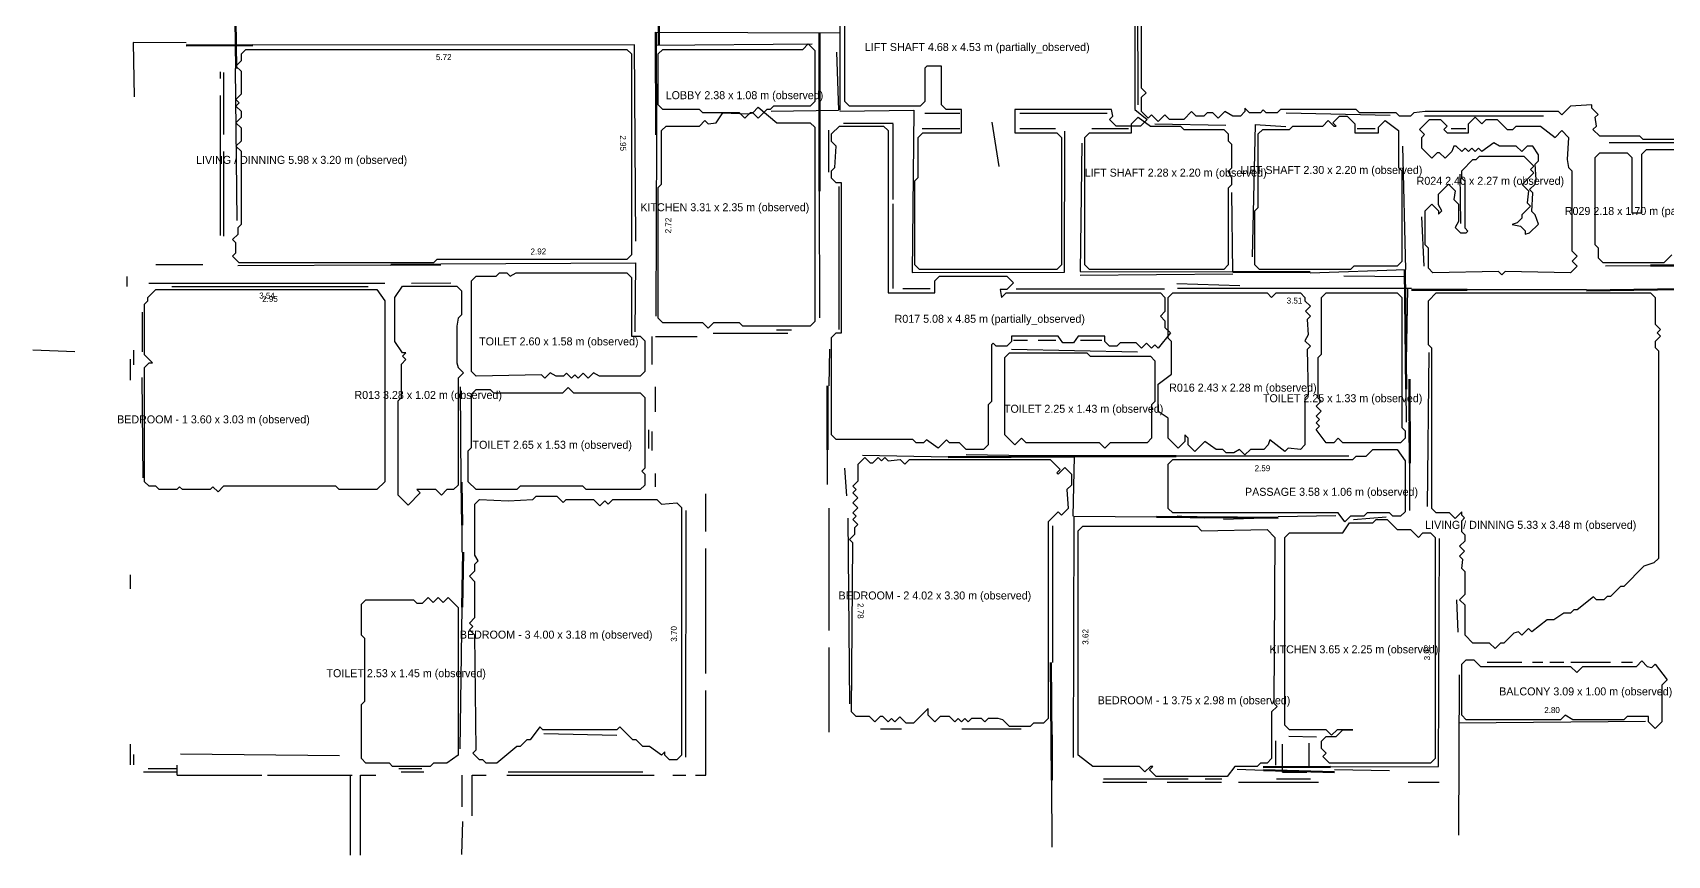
# Model space of a CAD drawing. Header units: metres. Extents: x -20.9 to 16.4, y -13.9 to 13.6.
# Drawn here: x -20.9 to 3.61, y -13.86 to -1.52 of the extents above; entities that cross this region are included whole.
import ezdxf
from ezdxf.enums import TextEntityAlignment as Align

# ---------------------------------------------------------------- set-up
doc = ezdxf.new("R2010")
doc.units = ezdxf.units.M
doc.linetypes.add('DASHED', pattern=[1.524, 1.27, -0.254])
for name, color, linetype in [('A-ANNO-DIM', 2, 'CONTINUOUS'), ('A-ANNO-TEXT', 3, 'CONTINUOUS'), ('A-OPENING-OBSERVED', 30, 'CONTINUOUS'), ('A-ROOM', 5, 'CONTINUOUS'), ('A-WALL-MODEL-DERIVED', 8, 'DASHED'), ('A-WALL-OBSERVED', 7, 'CONTINUOUS')]:
    doc.layers.add(name, color=color, linetype=linetype)

msp = doc.modelspace()

# ---------------------------------------------------------------- linework, layer by layer
at = {"layer": 'A-OPENING-OBSERVED', "lineweight": 50}
for p, q in [((-11.524, -0.15), (-11.513, -1.717)), ((-17.871, -0.572), (-17.851, -2.06)), ((-17.599, -1.713), (-18.599, -1.714)), ((-11.555, -1.515), (-11.552, -3.054)), ((-9.102, -3.898), (-9.104, -1.524)), ((-15.529, -5.003), (-14.78, -5)), ((-2.904, -5.11), (-1.746, -5.115)), ((-0.305, -6.869), (-0.328, -5.073)), ((3.359, -5.016), (5.194, -5.012)), ((0.607, -5.378), (-0.226, -5.377)), ((4.899, -5.354), (2.401, -5.389)), ((-8.981, -7.776), (-8.982, -6.819)), ((-0.253, -7.976), (-0.256, -6.717)), ((-0.253, -7.976), (-0.255, -7.362)), ((-5.286, -7.878), (-7.173, -7.888)), ((-3.757, -7.872), (-6.264, -7.871)), ((-5.286, -7.878), (-6.264, -7.883)), ((-14.464, -8.908), (-14.47, -8.262)), ((-4.051, -8.783), (-3.046, -8.791)), ((-4.051, -8.783), (-2.225, -8.798)), ((-14.461, -10.135), (-14.449, -9.312)), ((-5.621, -12.732), (-5.632, -10.965)), ((-2.448, -12.534), (-1.439, -12.531)), ((-2.447, -12.579), (-1.379, -12.61))]:
    msp.add_line(p, q, dxfattribs=at)
at = {"layer": 'A-ROOM'}
for points in [[(-4.373, -0.843), (-4.373, -2.674), (-4.192, -2.824), (-4.292, -2.924), (-4.654, -2.924), (-4.754, -2.824), (-4.704, -2.774), (-4.723, -2.674), (-6.173, -2.674), (-6.173, -3.024), (-5.542, -3.024), (-5.473, -3.093), (-5.473, -5.005), (-5.542, -5.074), (-7.604, -5.074), (-7.673, -5.005), (-7.673, -3.743), (-7.623, -3.693), (-7.623, -3.093), (-7.554, -3.024), (-6.973, -3.024), (-6.973, -2.674), (-7.204, -2.674), (-7.273, -2.605), (-7.273, -2.024), (-7.492, -2.024), (-7.523, -2.055), (-7.523, -2.555), (-7.592, -2.624), (-8.654, -2.624), (-8.723, -2.555), (-8.723, -0.543)], [(3.958, -3.124), (3.246, -3.124), (3.196, -3.074), (2.596, -3.074), (2.496, -2.974), (2.546, -2.924), (2.527, -2.793), (2.571, -2.749), (2.477, -2.655), (2.477, -2.605), (2.158, -2.624), (2.027, -2.755), (1.977, -2.705), (-0.023, -2.705), (-0.192, -2.724), (-0.242, -2.774), (-0.404, -2.774), (-0.454, -2.724), (-1.004, -2.724), (-1.054, -2.674), (-2.192, -2.674), (-2.242, -2.724), (-2.404, -2.724), (-2.448, -2.68), (-2.492, -2.724), (-2.654, -2.724), (-2.723, -2.655), (-2.723, -2.705), (-2.792, -2.774), (-2.904, -2.774), (-3.023, -2.705), (-3.123, -2.805), (-3.204, -2.724), (-3.292, -2.724), (-3.342, -2.774), (-3.454, -2.774), (-3.523, -2.705), (-3.642, -2.824), (-3.854, -2.824), (-3.923, -2.755), (-4.023, -2.855), (-4.123, -2.755), (-4.173, -2.805), (-4.273, -2.705), (-4.273, -2.493), (-4.204, -2.424), (-4.204, -2.424), (-4.273, -2.355), (-4.273, -0.893)], [(3.677, -4.855), (3.558, -4.974), (2.646, -4.974), (2.577, -4.905), (2.577, -4.755), (2.527, -4.705), (2.527, -4.705), (2.527, -3.393), (2.596, -3.324), (3.008, -3.324), (3.077, -3.393), (3.077, -4.224), (3.227, -4.224), (3.227, -3.343), (3.296, -3.274), (4.008, -3.274)]]:
    msp.add_lwpolyline(points, dxfattribs=at)
for points in [[(-10.304, -2.724), (-10.854, -2.724), (-10.904, -2.674), (-11.454, -2.674), (-11.523, -2.605), (-11.523, -1.843), (-11.454, -1.774), (-9.354, -1.774), (-9.273, -1.693), (-9.173, -1.793), (-9.173, -2.555), (-9.242, -2.624), (-9.792, -2.624), (-9.842, -2.674), (-9.892, -2.674), (-10.023, -2.805), (-10.104, -2.724), (-10.142, -2.724), (-10.223, -2.805), (-10.304, -2.724)], [(-17.904, -4.874), (-17.854, -4.824), (-17.854, -4.674), (-17.904, -4.624), (-17.823, -4.543), (-17.823, -4.443), (-17.773, -4.393), (-17.773, -3.305), (-17.854, -3.224), (-17.773, -3.143), (-17.773, -2.955), (-17.854, -2.874), (-17.773, -2.793), (-17.773, -2.705), (-17.854, -2.624), (-17.804, -2.574), (-17.854, -2.524), (-17.773, -2.443), (-17.773, -2.105), (-17.854, -2.024), (-17.773, -1.943), (-17.773, -1.843), (-17.704, -1.774), (-11.992, -1.774), (-11.923, -1.843), (-11.923, -4.855), (-11.992, -4.924), (-14.842, -4.924), (-14.892, -4.974), (-17.804, -4.974), (-17.904, -4.874)], [(-10.773, -5.955), (-10.854, -5.874), (-11.454, -5.874), (-11.523, -5.805), (-11.523, -3.843), (-11.473, -3.793), (-11.473, -2.993), (-11.404, -2.924), (-10.904, -2.924), (-10.823, -2.843), (-10.773, -2.893), (-10.654, -2.874), (-10.554, -2.724), (-10.173, -2.743), (-10.104, -2.724), (-10.023, -2.643), (-9.742, -2.874), (-9.242, -2.874), (-9.173, -2.943), (-9.173, -5.855), (-9.242, -5.924), (-10.254, -5.924), (-10.304, -5.874), (-10.692, -5.874), (-10.773, -5.955)], [(-8.854, -3.224), (-8.923, -3.155), (-8.923, -3.043), (-8.804, -2.924), (-8.142, -2.924), (-8.073, -2.993), (-8.073, -5.424), (-7.373, -5.424), (-7.373, -5.243), (-7.304, -5.174), (-6.292, -5.174), (-6.192, -5.274), (-6.292, -5.374), (-6.392, -5.374), (-6.373, -5.493), (-6.304, -5.424), (-3.992, -5.424), (-3.923, -5.493), (-3.923, -5.705), (-3.992, -5.774), (-3.923, -5.843), (-3.923, -5.943), (-3.842, -6.024), (-4.023, -6.255), (-4.073, -6.205), (-4.123, -6.255), (-4.198, -6.18), (-4.273, -6.255), (-4.354, -6.174), (-4.592, -6.174), (-4.642, -6.224), (-4.754, -6.224), (-4.823, -6.155), (-4.823, -6.074), (-5.223, -6.074), (-5.292, -6.174), (-5.454, -6.174), (-5.523, -6.074), (-6.223, -6.074), (-6.223, -6.155), (-6.292, -6.224), (-6.454, -6.224), (-6.498, -6.18), (-6.523, -6.205), (-6.523, -7.055), (-6.573, -7.105), (-6.573, -7.705), (-6.642, -7.774), (-6.904, -7.774), (-7.004, -7.674), (-7.154, -7.674), (-7.198, -7.63), (-7.323, -7.755), (-7.498, -7.63), (-7.542, -7.674), (-7.654, -7.674), (-7.704, -7.624), (-8.854, -7.624), (-8.923, -7.555), (-8.923, -6.093), (-8.854, -6.024), (-8.773, -6.024), (-8.773, -3.774), (-8.854, -3.774), (-8.923, -3.705), (-8.923, -3.593), (-8.873, -3.543), (-8.854, -3.224)], [(-5.123, -5.005), (-5.123, -3.093), (-5.054, -3.024), (-4.423, -3.024), (-4.423, -2.893), (-4.323, -2.793), (-4.142, -2.924), (-3.692, -2.924), (-3.642, -2.974), (-3.042, -2.974), (-2.973, -3.043), (-2.973, -3.143), (-2.923, -3.193), (-2.923, -3.555), (-2.973, -3.605), (-2.923, -3.693), (-2.923, -3.805), (-2.973, -3.855), (-2.973, -5.005), (-3.042, -5.074), (-5.054, -5.074), (-5.123, -5.005)], [(-2.573, -5.005), (-2.573, -4.193), (-2.523, -4.143), (-2.523, -3.043), (-2.454, -2.974), (-2.054, -2.974), (-2.004, -2.924), (-1.554, -2.924), (-1.473, -2.843), (-1.392, -2.924), (-1.354, -2.924), (-1.404, -2.874), (-1.304, -2.774), (-1.192, -2.774), (-1.073, -2.893), (-1.073, -3.024), (-0.723, -3.024), (-0.723, -2.943), (-0.623, -2.843), (-0.423, -2.993), (-0.423, -3.543), (-0.373, -3.593), (-0.373, -4.955), (-0.442, -5.024), (-1.092, -5.024), (-1.142, -5.074), (-2.504, -5.074), (-2.573, -5.005)], [(-0.029, -3.049), (-0.104, -2.974), (0.046, -2.824), (0.208, -2.824), (0.308, -2.924), (0.258, -2.974), (0.308, -3.024), (0.627, -3.024), (0.627, -2.893), (0.727, -2.793), (0.827, -2.893), (0.896, -2.824), (1.058, -2.824), (1.208, -2.974), (1.296, -2.974), (1.346, -2.924), (1.708, -2.924), (1.927, -3.093), (2.027, -2.993), (2.127, -3.093), (2.108, -3.424), (2.127, -3.543), (2.177, -3.593), (2.177, -4.793), (2.258, -4.874), (2.183, -4.949), (2.258, -5.024), (2.158, -5.124), (1.177, -5.105), (1.127, -5.155), (1.077, -5.105), (0.096, -5.124), (0.027, -5.055), (0.027, -4.755), (-0.023, -4.705), (-0.023, -4.193), (0.077, -4.093), (0.177, -4.193), (0.177, -4.243), (0.227, -4.193), (0.177, -4.105), (0.177, -3.943), (0.327, -3.793), (0.427, -3.893), (0.408, -4.024), (0.477, -4.093), (0.477, -4.355), (0.427, -4.443), (0.508, -4.524), (0.596, -4.524), (0.621, -4.499), (0.577, -4.455), (0.577, -3.755), (0.527, -3.705), (0.527, -3.593), (0.696, -3.424), (0.746, -3.424), (0.796, -3.374), (1.458, -3.374), (1.608, -3.524), (1.558, -3.574), (1.608, -3.624), (1.433, -3.799), (1.527, -3.893), (1.508, -4.074), (1.558, -4.124), (1.427, -4.255), (1.427, -4.305), (1.358, -4.374), (1.283, -4.399), (1.408, -4.424), (1.477, -4.493), (1.477, -4.543), (1.546, -4.524), (1.677, -4.393), (1.627, -4.255), (1.577, -4.205), (1.596, -3.924), (1.546, -3.874), (1.627, -3.793), (1.646, -3.724), (1.627, -3.493), (1.677, -3.443), (1.677, -3.355), (1.596, -3.224), (1.508, -3.224), (1.427, -3.305), (1.346, -3.224), (1.096, -3.224), (1.008, -3.174), (0.827, -3.305), (0.777, -3.255), (0.727, -3.305), (0.677, -3.255), (0.627, -3.305), (0.577, -3.255), (0.527, -3.305), (0.446, -3.224), (0.408, -3.224), (0.377, -3.305), (0.277, -3.405), (0.196, -3.324), (0.158, -3.324), (0.077, -3.405), (-0.073, -3.255), (-0.073, -3.093), (-0.029, -3.049)], [(-14.323, -6.605), (-14.323, -5.243), (-14.254, -5.174), (-13.954, -5.174), (-13.904, -5.124), (-13.792, -5.124), (-13.742, -5.174), (-13.654, -5.124), (-11.992, -5.124), (-11.923, -5.193), (-11.923, -6.074), (-11.792, -6.074), (-11.723, -6.143), (-11.723, -6.605), (-11.792, -6.674), (-12.404, -6.674), (-12.492, -6.624), (-12.573, -6.705), (-12.648, -6.63), (-12.723, -6.705), (-12.773, -6.655), (-12.823, -6.705), (-12.898, -6.63), (-12.942, -6.674), (-13.054, -6.674), (-13.142, -6.624), (-13.223, -6.705), (-13.273, -6.655), (-14.254, -6.674), (-14.323, -6.605)], [(-19.104, -6.474), (-19.223, -6.355), (-19.223, -5.593), (-19.173, -5.543), (-19.173, -5.493), (-19.054, -5.374), (-15.742, -5.374), (-15.623, -5.543), (-15.623, -8.255), (-15.742, -8.374), (-16.304, -8.374), (-16.354, -8.324), (-18.042, -8.324), (-18.123, -8.405), (-18.198, -8.33), (-18.242, -8.374), (-18.654, -8.374), (-18.698, -8.33), (-18.742, -8.374), (-19.004, -8.374), (-19.054, -8.324), (-19.154, -8.324), (-19.223, -8.255), (-19.223, -6.543), (-19.154, -6.474), (-19.104, -6.474)], [(-15.423, -8.455), (-15.423, -7.043), (-15.373, -6.993), (-15.373, -6.493), (-15.304, -6.424), (-15.354, -6.374), (-15.304, -6.324), (-15.354, -6.324), (-15.473, -6.155), (-15.473, -5.493), (-15.354, -5.324), (-14.542, -5.324), (-14.473, -5.393), (-14.473, -5.755), (-14.523, -5.805), (-14.542, -5.924), (-14.542, -6.474), (-14.523, -6.543), (-14.442, -6.624), (-14.523, -6.705), (-14.523, -8.305), (-14.592, -8.374), (-14.692, -8.374), (-14.773, -8.455), (-14.854, -8.374), (-15.142, -8.374), (-15.092, -8.424), (-15.273, -8.605), (-15.423, -8.455)], [(-3.873, -6.105), (-3.873, -5.493), (-3.804, -5.424), (-2.392, -5.424), (-2.323, -5.493), (-2.254, -5.424), (-1.892, -5.424), (-1.823, -5.493), (-1.823, -5.543), (-1.742, -5.624), (-1.817, -5.699), (-1.742, -5.774), (-1.792, -5.824), (-1.773, -6.055), (-1.823, -6.143), (-1.742, -6.224), (-1.792, -6.274), (-1.773, -6.955), (-1.823, -7.005), (-1.823, -7.705), (-1.892, -7.774), (-2.073, -7.755), (-2.123, -7.805), (-2.348, -7.63), (-2.373, -7.705), (-2.442, -7.774), (-2.642, -7.774), (-2.723, -7.855), (-2.804, -7.774), (-2.892, -7.824), (-3.004, -7.824), (-3.054, -7.774), (-3.154, -7.774), (-3.323, -7.655), (-3.473, -7.805), (-3.573, -7.705), (-3.573, -7.605), (-3.623, -7.555), (-3.623, -7.655), (-3.723, -7.755), (-3.873, -7.605), (-3.873, -7.305), (-4.023, -7.205), (-4.023, -6.793), (-3.823, -6.643), (-3.823, -6.155), (-3.873, -6.105)], [(-1.604, -7.424), (-1.654, -7.374), (-1.604, -7.324), (-1.654, -7.274), (-1.579, -7.199), (-1.654, -7.124), (-1.579, -7.049), (-1.623, -7.005), (-1.623, -6.393), (-1.573, -6.343), (-1.573, -5.493), (-1.504, -5.424), (-0.442, -5.424), (-0.373, -5.493), (-0.373, -7.443), (-0.323, -7.493), (-0.323, -7.605), (-0.392, -7.674), (-1.254, -7.674), (-1.323, -7.605), (-1.392, -7.674), (-1.504, -7.674), (-1.654, -7.474), (-1.604, -7.424)], [(0.027, -6.205), (0.027, -5.543), (0.146, -5.424), (3.358, -5.424), (3.427, -5.493), (3.427, -5.893), (3.508, -5.974), (3.458, -6.024), (3.508, -6.074), (3.427, -6.155), (3.427, -6.243), (3.477, -6.293), (3.477, -9.405), (3.408, -9.474), (3.258, -9.524), (2.958, -9.824), (2.908, -9.824), (2.758, -9.974), (2.708, -9.974), (2.658, -10.024), (2.546, -10.024), (2.502, -9.98), (2.258, -10.174), (2.208, -10.174), (2.158, -10.224), (2.058, -10.224), (1.908, -10.324), (1.808, -10.324), (1.577, -10.505), (1.527, -10.455), (1.427, -10.555), (1.377, -10.505), (1.308, -10.524), (1.158, -10.674), (1.108, -10.674), (1.027, -10.755), (0.946, -10.674), (0.696, -10.674), (0.577, -10.555), (0.577, -10.105), (0.496, -10.024), (0.577, -9.943), (0.577, -9.605), (0.527, -9.555), (0.546, -9.424), (0.496, -9.374), (0.571, -9.299), (0.496, -9.224), (0.577, -9.143), (0.577, -9.055), (0.527, -9.005), (0.527, -8.843), (0.571, -8.799), (0.527, -8.755), (0.527, -8.705), (0.427, -8.805), (0.346, -8.724), (0.146, -8.724), (0.077, -8.655), (0.077, -6.255), (0.027, -6.205)], [(-6.073, -7.605), (-6.173, -7.705), (-6.323, -7.555), (-6.323, -6.393), (-6.254, -6.324), (-5.092, -6.324), (-5.042, -6.374), (-4.142, -6.374), (-4.073, -6.443), (-4.073, -7.055), (-4.123, -7.105), (-4.123, -7.605), (-4.192, -7.674), (-4.742, -7.674), (-4.823, -7.755), (-4.904, -7.674), (-6.004, -7.674), (-6.073, -7.605)], [(-14.254, -8.374), (-14.373, -8.255), (-14.373, -7.793), (-14.323, -7.743), (-14.323, -6.943), (-14.254, -6.874), (-14.042, -6.874), (-13.992, -6.924), (-12.954, -6.924), (-12.873, -6.843), (-12.792, -6.924), (-11.792, -6.924), (-11.723, -6.993), (-11.723, -8.055), (-11.767, -8.099), (-11.723, -8.143), (-11.723, -8.305), (-11.792, -8.374), (-12.604, -8.374), (-12.654, -8.324), (-13.592, -8.324), (-13.642, -8.374), (-14.254, -8.374)], [(-1.223, -8.855), (-1.323, -8.724), (-3.804, -8.724), (-3.873, -8.655), (-3.873, -7.993), (-3.804, -7.924), (-1.104, -7.924), (-1.054, -7.874), (-0.904, -7.874), (-0.804, -7.774), (-0.442, -7.774), (-0.323, -7.943), (-0.323, -8.705), (-0.392, -8.774), (-0.504, -8.774), (-0.554, -8.724), (-0.892, -8.724), (-0.942, -8.774), (-1.142, -8.774), (-1.223, -8.855)], [(-8.604, -9.174), (-8.654, -9.124), (-8.573, -9.043), (-8.573, -8.943), (-8.529, -8.899), (-8.604, -8.824), (-8.554, -8.774), (-8.604, -8.724), (-8.529, -8.649), (-8.604, -8.574), (-8.529, -8.499), (-8.604, -8.424), (-8.554, -8.374), (-8.604, -8.324), (-8.523, -8.243), (-8.523, -7.993), (-8.423, -7.893), (-8.342, -7.974), (-8.304, -7.974), (-8.223, -7.893), (-8.173, -7.943), (-8.123, -7.893), (-8.073, -7.943), (-7.892, -7.924), (-7.823, -7.993), (-7.754, -7.924), (-5.642, -7.924), (-5.492, -8.074), (-5.542, -8.124), (-5.523, -8.143), (-5.423, -8.043), (-5.323, -8.143), (-5.323, -8.305), (-5.392, -8.374), (-5.373, -8.655), (-5.473, -8.755), (-5.523, -8.705), (-5.673, -8.855), (-5.673, -11.805), (-5.742, -11.874), (-5.892, -11.874), (-5.942, -11.924), (-6.254, -11.924), (-6.354, -11.824), (-6.423, -11.805), (-6.573, -11.805), (-6.623, -11.855), (-6.673, -11.805), (-6.823, -11.805), (-6.873, -11.855), (-6.923, -11.805), (-6.973, -11.855), (-7.023, -11.805), (-7.073, -11.855), (-7.154, -11.774), (-7.292, -11.774), (-7.373, -11.855), (-7.473, -11.755), (-7.473, -11.655), (-7.692, -11.874), (-7.804, -11.874), (-7.898, -11.78), (-7.973, -11.855), (-8.023, -11.805), (-8.073, -11.855), (-8.154, -11.774), (-8.192, -11.774), (-8.273, -11.855), (-8.354, -11.774), (-8.554, -11.774), (-8.623, -11.705), (-8.604, -9.174)], [(-14.304, -10.424), (-14.354, -10.374), (-14.273, -10.293), (-14.273, -9.755), (-14.354, -9.674), (-14.273, -9.593), (-14.273, -9.493), (-14.223, -9.443), (-14.273, -9.355), (-14.273, -8.593), (-14.204, -8.524), (-13.773, -8.543), (-13.404, -8.524), (-13.354, -8.474), (-13.042, -8.474), (-12.948, -8.568), (-12.904, -8.524), (-12.492, -8.524), (-12.398, -8.618), (-12.323, -8.543), (-12.273, -8.593), (-12.204, -8.524), (-11.542, -8.524), (-11.473, -8.593), (-11.242, -8.574), (-11.173, -8.643), (-11.173, -12.355), (-11.242, -12.424), (-11.354, -12.424), (-11.423, -12.355), (-11.423, -12.305), (-11.473, -12.355), (-11.654, -12.224), (-11.754, -12.224), (-11.854, -12.124), (-11.904, -12.124), (-12.098, -11.93), (-12.142, -11.974), (-13.254, -11.974), (-13.298, -11.93), (-13.442, -12.124), (-13.492, -12.124), (-13.592, -12.224), (-13.642, -12.224), (-13.942, -12.474), (-14.104, -12.474), (-14.154, -12.424), (-14.204, -12.424), (-14.304, -12.324), (-14.254, -12.274), (-14.273, -10.555), (-14.354, -10.474), (-14.304, -10.424)], [(-2.123, -11.905), (-2.123, -9.093), (-2.054, -9.024), (-1.254, -9.024), (-1.154, -8.874), (-0.804, -8.874), (-0.754, -8.824), (-0.592, -8.824), (-0.442, -8.974), (-0.242, -8.974), (-0.123, -9.093), (-0.054, -9.024), (0.058, -9.024), (0.127, -9.093), (0.127, -12.405), (0.058, -12.474), (-1.454, -12.474), (-1.554, -12.374), (-1.504, -12.324), (-1.573, -12.255), (-1.573, -12.143), (-1.504, -12.074), (-1.354, -12.074), (-1.254, -11.974), (-1.104, -11.974), (-1.342, -11.974), (-1.423, -12.055), (-1.504, -11.974), (-2.054, -11.974), (-2.123, -11.905)], [(-4.154, -12.574), (-4.104, -12.524), (-4.142, -12.524), (-4.223, -12.605), (-4.304, -12.524), (-5.004, -12.524), (-5.223, -12.355), (-5.223, -8.993), (-5.154, -8.924), (-3.442, -8.924), (-3.373, -8.993), (-2.392, -8.974), (-2.273, -9.093), (-2.292, -11.574), (-2.242, -11.624), (-2.323, -11.705), (-2.323, -12.405), (-2.392, -12.474), (-2.492, -12.474), (-2.542, -12.524), (-2.873, -12.524), (-2.992, -12.674), (-4.054, -12.674), (-4.154, -12.574)], [(-15.551, -12.477), (-15.904, -12.474), (-15.973, -12.405), (-15.973, -11.593), (-15.923, -11.543), (-15.923, -10.605), (-15.973, -10.555), (-15.973, -10.093), (-15.904, -10.024), (-15.192, -10.024), (-15.142, -10.074), (-15.054, -10.074), (-14.973, -9.993), (-14.898, -10.068), (-14.823, -9.993), (-14.748, -10.068), (-14.673, -9.993), (-14.523, -10.143), (-14.523, -12.355), (-14.692, -12.474), (-14.892, -12.474), (-14.942, -12.524), (-15.504, -12.524), (-15.551, -12.477)], [(2.077, -11.755), (2.008, -11.824), (0.596, -11.824), (0.527, -11.755), (0.527, -10.993), (0.596, -10.924), (0.708, -10.924), (0.808, -11.024), (2.158, -11.024), (2.252, -11.118), (2.346, -11.024), (3.146, -11.024), (3.227, -10.943), (3.308, -11.024), (3.377, -11.043), (3.427, -10.993), (3.608, -11.224), (3.527, -11.305), (3.527, -11.855), (3.427, -11.955), (3.327, -11.855), (3.327, -11.774), (3.008, -11.774), (2.958, -11.824), (2.196, -11.824), (2.077, -11.755)]]:
    msp.add_lwpolyline(points, close=True, dxfattribs=at)
at = {"layer": 'A-WALL-MODEL-DERIVED'}
for p, q in [((-18.085, -3.735), (-18.085, -2.113)), ((-18.035, -2.952), (-18.035, -2.122)), ((-8.743, -2.881), (-8.411, -2.881)), ((-8.411, -2.881), (-8, -2.881)), ((-8, -4.027), (-8, -2.893)), ((-7.522, -2.731), (-7.345, -2.731)), ((-7.345, -2.731), (-7, -2.731)), ((-6.1, -2.731), (-5.273, -2.731)), ((-5.273, -2.731), (-4.791, -2.731)), ((-18.035, -4.574), (-18.035, -2.952)), ((-7.562, -2.961), (-7.355, -2.961)), ((-7.355, -2.961), (-7, -2.961)), ((-6.1, -2.961), (-5.565, -2.961)), ((-5.021, -2.961), (-4.47, -2.961)), ((-1.04, -2.961), (-0.772, -2.961)), ((0.37, -2.961), (0.59, -2.961)), ((-18.085, -4.565), (-18.085, -3.735)), ((-8.81, -4.972), (-8.81, -3.831)), ((-8, -5.361), (-8, -4.027)), ((-8.81, -5.975), (-8.81, -4.972)), ((-19.485, -5.331), (-19.485, -5.179)), ((-7.852, -5.361), (-7.7, -5.361)), ((-7.7, -5.361), (-7.443, -5.361)), ((-11.61, -6.496), (-11.61, -6.081)), ((-11.56, -6.081), (-11.19, -6.081)), ((-11.19, -6.081), (-10.937, -6.081)), ((-10.698, -6.031), (-9.912, -6.031)), ((-9.912, -6.031), (-9.577, -6.031)), ((-9.747, -5.981), (-9.522, -5.981)), ((-19.385, -6.503), (-19.385, -6.285)), ((-6.193, -6.136), (-5.982, -6.136)), ((-5.824, -6.136), (-5.56, -6.136)), ((-5.191, -6.136), (-4.871, -6.136)), ((-19.435, -6.731), (-19.435, -6.417)), ((-11.56, -7.023), (-11.56, -6.833)), ((-11.56, -7.208), (-11.56, -7.023)), ((-11.66, -7.76), (-11.66, -7.476)), ((-11.61, -7.786), (-11.61, -7.502)), ((-11.56, -8.331), (-11.56, -8.134)), ((-10.81, -10.525), (-10.81, -8.436)), ((-8.96, -9.804), (-8.96, -8.654)), ((-19.435, -9.861), (-19.435, -9.654)), ((-8.96, -12.011), (-8.96, -9.804)), ((-10.81, -12.656), (-10.81, -10.525)), ((0.907, -10.961), (1.431, -10.961)), ((1.588, -10.961), (1.745, -10.961)), ((1.85, -10.961), (2.059, -10.961)), ((2.164, -10.961), (2.373, -10.961)), ((2.373, -10.961), (2.758, -10.961)), ((2.923, -10.961), (3.088, -10.961)), ((-8.19, -11.961), (-7.871, -11.961)), ((-6.971, -11.961), (-6.081, -11.961)), ((-19.435, -12.501), (-19.435, -12.19)), ((-5.61, -12.461), (-5.61, -12.05)), ((-2.26, -12.507), (-2.26, -12.142)), ((-2.16, -12.611), (-2.16, -12.188)), ((-2.16, -12.357), (-2.16, -12.193)), ((-1.76, -12.365), (-1.76, -12.174)), ((-1.76, -12.357), (-1.76, -12.193)), ((-19.385, -12.501), (-19.385, -12.345)), ((-2.16, -12.611), (-2.16, -12.357)), ((-1.76, -12.529), (-1.76, -12.365)), ((-19.238, -12.606), (-19.052, -12.606)), ((-19.168, -12.556), (-18.735, -12.556)), ((-19.052, -12.606), (-18.735, -12.606)), ((-18.735, -12.656), (-18.735, -12.504)), ((-18.735, -12.656), (-17.38, -12.656)), ((-17.38, -12.656), (-15.985, -12.656)), ((-16.135, -13.247), (-16.135, -12.656)), ((-15.985, -12.656), (-15.757, -12.656)), ((-15.985, -13.265), (-15.985, -12.656)), ((-15.409, -12.556), (-15.067, -12.556)), ((-15.378, -12.606), (-15.036, -12.606)), ((-14.46, -13.129), (-14.46, -12.656)), ((-14.31, -13.265), (-14.31, -12.656)), ((-14.31, -12.656), (-14.125, -12.656)), ((-14.31, -12.656), (-14.103, -12.656)), ((-13.792, -12.656), (-12.549, -12.656)), ((-13.773, -12.606), (-13.021, -12.606)), ((-13.021, -12.606), (-11.623, -12.606)), ((-12.549, -12.656), (-11.582, -12.656)), ((-11.3, -12.656), (-11.11, -12.656)), ((-10.962, -12.656), (-10.81, -12.656)), ((-4.846, -12.711), (-3.068, -12.711)), ((-2.25, -12.711), (-1.741, -12.711)), ((-2.16, -12.611), (-1.963, -12.611)), ((-2.142, -12.611), (-1.797, -12.611)), ((-4.855, -12.761), (-4.193, -12.761)), ((-3.888, -12.761), (-3.073, -12.761)), ((-2.819, -12.761), (-2.157, -12.761)), ((-2.795, -12.761), (-2.22, -12.761)), ((-2.22, -12.761), (-1.619, -12.761)), ((-2.157, -12.761), (-1.634, -12.761)), ((-0.274, -12.761), (0.04, -12.761)), ((-0.114, -12.761), (0.19, -12.761)), ((-16.135, -13.856), (-16.135, -13.247)), ((-15.985, -13.856), (-15.985, -13.265))]:
    msp.add_line(p, q, dxfattribs=at)
at = {"layer": 'A-WALL-OBSERVED'}
for p, q in [((-8.797, -0.578), (-8.796, -2.688)), ((-4.333, -0.716), (-4.332, -2.607)), ((-19.396, -1.669), (-19.381, -2.486)), ((-18.599, -1.676), (-19.396, -1.669)), ((-11.879, -1.707), (-17.599, -1.713)), ((-11.857, -4.652), (-11.879, -1.707)), ((-9.215, -1.697), (-11.556, -1.717)), ((-11.555, -1.515), (-8.797, -1.526)), ((-11.556, -1.717), (-11.558, -2.619)), ((-8.85, -1.817), (-8.819, -2.688)), ((-17.864, -2.061), (-17.839, -4.34)), ((-9.828, -2.7), (-8.819, -2.688)), ((-8.796, -2.703), (-7.689, -2.686)), ((-7.689, -2.686), (-7.713, -5.117)), ((-6.517, -2.864), (-6.416, -3.529)), ((-4.077, -2.891), (-3.012, -2.909)), ((-2.572, -2.901), (-2.615, -4.885)), ((-2.572, -2.901), (-2.112, -2.931)), ((-2.107, -2.726), (-0.547, -2.762)), ((-0.029, -2.771), (1.752, -2.772)), ((-11.545, -3.054), (-11.559, -5.774)), ((-8.963, -3.614), (-8.964, -2.985)), ((-5.43, -5.115), (-5.425, -3)), ((-5.169, -3.178), (-5.192, -5.102)), ((2.736, -3.169), (4.58, -3.168)), ((-0.313, -5.073), (-0.354, -3.227)), ((0.5, -3.644), (0.509, -4.383)), ((-9.1, -5.799), (-9.102, -3.898)), ((-2.904, -5.11), (-2.92, -3.922)), ((-0.074, -4.283), (-0.039, -5.023)), ((-19.054, -4.999), (-18.352, -5.001)), ((-17.828, -5.013), (-15.529, -5.003)), ((-14.78, -4.991), (-11.857, -4.976)), ((-11.866, -6.009), (-11.857, -4.976)), ((-7.713, -5.117), (-5.43, -5.115)), ((-5.192, -5.102), (-2.904, -5.11)), ((-5.192, -5.159), (-2.904, -5.14)), ((-1.746, -5.126), (-0.313, -5.073)), ((2.684, -5.017), (3.359, -5.016)), ((-15.619, -5.283), (-19.158, -5.286)), ((-15.87, -5.335), (-18.816, -5.335)), ((-14.63, -5.281), (-15.22, -5.285)), ((-3.928, -5.367), (-6.152, -5.367)), ((-2.799, -5.317), (-3.747, -5.289)), ((-0.226, -5.361), (-3.733, -5.358)), ((-1.241, -5.169), (-0.31, -5.178)), ((-0.306, -6.717), (-0.279, -5.361)), ((2.401, -5.379), (0.607, -5.378)), ((-19.26, -5.713), (-19.26, -6.31)), ((-20.268, -6.307), (-20.902, -6.283)), ((-8.956, -6.819), (-8.95, -6.269)), ((-4.334, -6.314), (-6.222, -6.273)), ((0.036, -6.319), (0.009, -8.626)), ((-19.265, -6.691), (-19.25, -8.197)), ((-14.477, -8.262), (-14.488, -6.833)), ((-0.299, -7.362), (-0.305, -6.869)), ((-8.981, -8.298), (-8.981, -7.776)), ((-8.728, -8.051), (-8.7, -8.466)), ((-7.173, -7.886), (-8.458, -7.865)), ((-6.264, -7.865), (-6.905, -7.851)), ((-5.286, -7.878), (-5.306, -8.773)), ((-4.109, -7.871), (-5.286, -7.878)), ((-1.165, -7.874), (-3.757, -7.872)), ((-0.252, -8.686), (-0.253, -7.976)), ((-11.11, -12.385), (-11.104, -8.689)), ((-8.68, -8.802), (-8.653, -11.585)), ((-5.291, -8.773), (-5.299, -12.39)), ((-5.291, -8.773), (-4.051, -8.783)), ((-3.742, -8.769), (-3.326, -8.796)), ((-3.046, -8.816), (-2.438, -8.798)), ((-2.225, -8.777), (-1.36, -8.764)), ((-1.094, -8.821), (-0.608, -8.782)), ((-14.46, -9.312), (-14.464, -8.908)), ((-5.604, -10.965), (-5.602, -8.915)), ((0.18, -12.526), (0.196, -9.109)), ((0.45, -10.024), (0.467, -10.509)), ((-14.494, -12.259), (-14.461, -10.135)), ((0.488, -11.151), (0.48, -13.552)), ((0.486, -11.872), (3.281, -11.847)), ((-13.239, -12.029), (-12.143, -12.054)), ((-2.064, -12.071), (-1.65, -12.081)), ((-18.687, -12.336), (-16.301, -12.362)), ((-5.615, -13.733), (-5.621, -12.732)), ((-2.841, -12.567), (-2.447, -12.579)), ((-1.439, -12.531), (0.18, -12.526)), ((-1.378, -12.572), (-0.555, -12.585)), ((-14.467, -13.842), (-14.454, -13.349))]:
    msp.add_line(p, q, dxfattribs=at)

# ---------------------------------------------------------------- texts
at = {"layer": 'A-ANNO-DIM'}
for s, rotation, p in [('5.72', 0.0573, (-14.738, -1.89)), ('2.95', 270.4265, (-12.048, -3.181)), ('2.72', 89.6909, (-11.372, -4.415)), ('2.92', 0.2894, (-13.319, -4.804)), ('3.54', 0.0571, (-17.388, -5.465)), ('2.95', 0.0051, (-17.343, -5.515)), ('3.51', 359.9605, (-1.98, -5.54)), ('2.59', 359.9688, (-2.461, -8.053)), ('2.78', -89.4337, (-8.487, -10.192)), ('3.70', 89.9081, (-11.287, -10.537)), ('3.62', 89.8759, (-5.115, -10.582)), ('3.42', 89.7204, (0.008, -10.816)), ('2.80', 0.5122, (1.882, -11.679))]:
    msp.add_text(s, height=0.09, rotation=rotation, dxfattribs=at).set_placement(p, align=Align.MIDDLE_CENTER)
at = {"layer": 'A-ANNO-TEXT'}
for s, p in [('LIFT SHAFT 4.68 x 4.53 m (partially_observed)', (-6.737, -1.739)), ('LOBBY 2.38 x 1.08 m (observed)', (-10.228, -2.461)), ('LIVING / DINNING 5.98 x 3.20 m (observed)', (-16.869, -3.431)), ('LIFT SHAFT 2.28 x 2.20 m (observed)', (-3.762, -3.622)), ('LIFT SHAFT 2.30 x 2.20 m (observed)', (-1.427, -3.582)), ('R024 2.40 x 2.27 m (observed)', (0.957, -3.745)), ('KITCHEN 3.31 x 2.35 m (observed)', (-10.523, -4.141)), ('R029 2.18 x 1.70 m (partially_observed)', (3.5, -4.197)), ('R017 5.08 x 4.85 m (partially_observed)', (-6.55, -5.813)), ('TOILET 2.60 x 1.58 m (observed)', (-13.012, -6.152)), ('R016 2.43 x 2.28 m (observed)', (-2.754, -6.845)), ('R013 3.28 x 1.02 m (observed)', (-14.971, -6.955)), ('TOILET 2.25 x 1.43 m (observed)', (-5.142, -7.162)), ('TOILET 2.25 x 1.33 m (observed)', (-1.258, -7.004)), ('BEDROOM - 1 3.60 x 3.03 m (observed)', (-18.191, -7.321)), ('TOILET 2.65 x 1.53 m (observed)', (-13.111, -7.702)), ('PASSAGE 3.58 x 1.06 m (observed)', (-1.425, -8.407)), ('LIVING / DINNING 5.33 x 3.48 m (observed)', (1.562, -8.902)), ('BEDROOM - 2 4.02 x 3.30 m (observed)', (-7.373, -9.961)), ('BEDROOM - 3 4.00 x 3.18 m (observed)', (-13.052, -10.548)), ('KITCHEN 3.65 x 2.25 m (observed)', (-1.089, -10.768)), ('TOILET 2.53 x 1.45 m (observed)', (-15.301, -11.126)), ('BEDROOM - 1 3.75 x 2.98 m (observed)', (-3.487, -11.532)), ('BALCONY 3.09 x 1.00 m (observed)', (2.387, -11.399))]:
    msp.add_text(s, height=0.12, dxfattribs=at).set_placement(p, align=Align.MIDDLE_CENTER)

doc.saveas('drawing.dxf')
